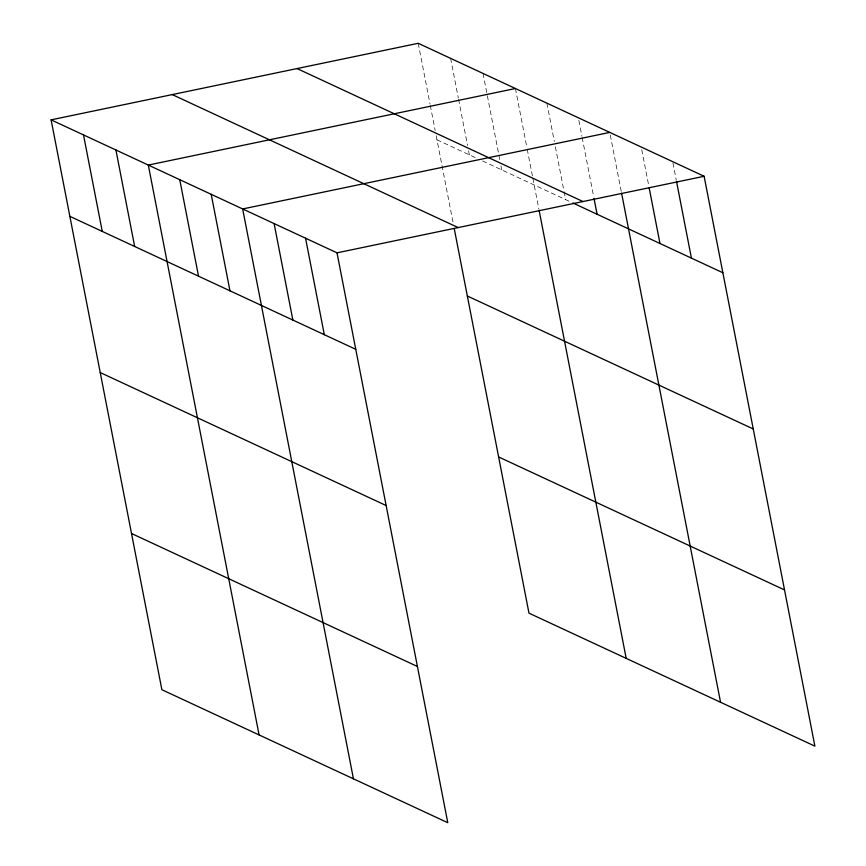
<?xml version="1.0" encoding="UTF-8"?>
<svg xmlns="http://www.w3.org/2000/svg" width="866" height="866" viewBox="0 0 866 866"><rect width="100%" height="100%" fill="white"/><g stroke="black" fill="none" stroke-linecap="round" stroke-linejoin="round"><path stroke-width="0.65" stroke-dasharray="4.33 3.25" d="M436.973 139.783L476.581 158.197M482.579 160.989L571.679 202.428M672.936 162.97L676.27 180.16M641.738 149.666L648.937 186.677M610.292 135.042L621.333 191.873M578.845 120.417L581.92 136.276M582.179 137.597L593.74 197.069M546.879 103.141L554.327 141.472M555.355 146.755L563.831 190.368M564.091 191.689L565.628 199.624M515.432 88.516L526.993 147.989M527.242 149.309L532.644 177.065M532.893 178.385L538.814 208.825M483.022 73.448L499.985 160.665M501.003 165.958L501.782 169.92M450.623 58.368L458.33 98.02M458.59 99.341L467.575 145.596M468.603 150.89L469.372 154.852M418.224 43.3L430.034 104.093M430.294 105.414L435.176 130.528M436.204 135.81L453.189 223.179"/><path stroke-width="1.3" d="M51.105 119.854L337.015 252.84L447.776 822.7L161.877 689.715L51.105 119.854L418.224 43.3L704.123 176.285L814.895 746.146L528.985 613.16L454.217 228.472M515.432 88.516L148.313 165.07L259.086 734.931M609.772 132.401L242.664 208.955L353.436 778.815M337.015 252.84L704.123 176.285M297.07 68.566L582.98 201.54M572.891 202.99L722.883 272.758M172.247 94.589L458.157 227.574M467.337 295.999L753.247 428.973M69.854 216.338L355.764 349.312M498.621 456.945L784.531 589.93M100.218 372.553L386.128 505.528M131.513 533.499L417.412 666.484M676.53 181.481L691.425 258.133M649.186 187.998L659.979 243.508M621.593 193.194L720.544 702.261M594 198.39L597.085 214.248M539.074 210.146L626.194 658.377M305.557 238.215L324.317 334.687M274.111 223.58L292.86 320.063M211.207 194.33L229.966 290.803M179.76 179.695L198.52 276.178M115.914 150.002L134.663 246.474M83.504 134.934L102.264 231.406"/></g></svg>
